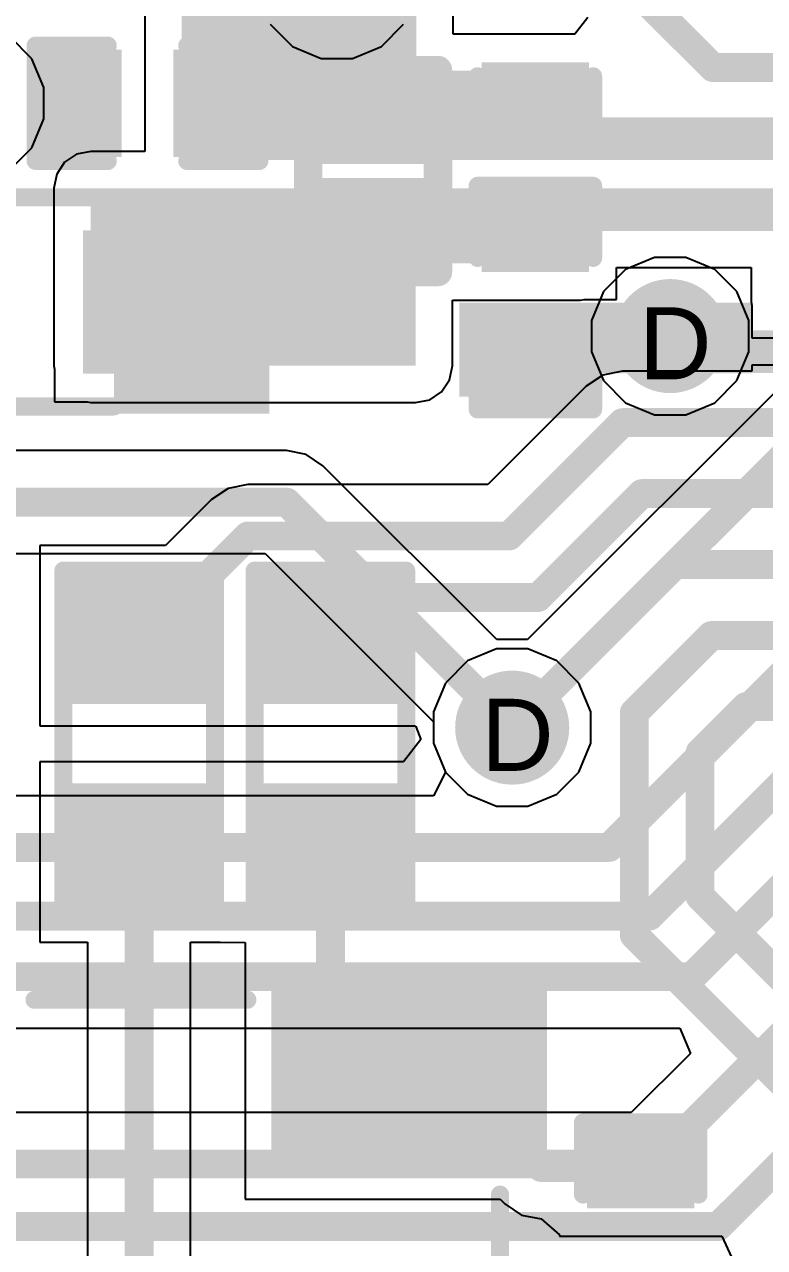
# Model space of a CAD drawing. Header units: inches. Extents: x 0 to 5032, y 0 to 5323.
# Drawn here: x 82.24 to 87.45, y 67.92 to 76.54 of the extents above; entities that cross this region are included whole.
import ezdxf

# ---------------------------------------------------------------- set-up
doc = ezdxf.new("R2010")
doc.units = ezdxf.units.IN
for name, color, linetype in [('Bottom Layer', 5, 'Continuous'), ('Bottom Solder', 6, 'Continuous'), ('Drill Drawing', 1, 'Continuous'), ('Layer 1', 16, 'Continuous'), ('Layer 2', 76, 'Continuous'), ('Top Layer', 1, 'Continuous'), ('Top Overlay', 2, 'Continuous'), ('Top Paste', 8, 'Continuous'), ('Top Solder', 216, 'Continuous'), ('Via Holes', 16, 'Continuous')]:
    doc.layers.add(name, color=color, linetype=linetype)
doc.styles.add('Arial', font='', dxfattribs={"height": 0.2})
doc.styles.get('Arial').set_extended_font_data('Arial')

# ---------------------------------------------------------------- blocks, each defined once
blk = doc.blocks.new('C___0402_343')
at = {"layer": 'Top Layer'}
for points in [[(-0.6985, -0.3175), (-0.6985, 0.3175), (-0.2413, 0.3175), (-0.2413, -0.3175)], [(0.2413, -0.3175), (0.2413, 0.3175), (0.6985, 0.3175), (0.6985, -0.3175)]]:
    blk.add_hatch(color=1, dxfattribs=at).paths.add_polyline_path(points)
at = {"layer": 'Top Paste'}
for points in [[(-0.6985, -0.3175), (-0.6985, 0.3175), (-0.2413, 0.3175), (-0.2413, -0.3175)], [(0.2413, -0.3175), (0.2413, 0.3175), (0.6985, 0.3175), (0.6985, -0.3175)]]:
    blk.add_hatch(color=8, dxfattribs=at).paths.add_polyline_path(points)
at = {"layer": 'Top Solder'}
for points in [[(-0.7585, -0.3775), (-0.7585, 0.3775), (-0.1813, 0.3775), (-0.1813, -0.3775)], [(0.1813, -0.3775), (0.1813, 0.3775), (0.7585, 0.3775), (0.7585, -0.3775)]]:
    blk.add_hatch(color=216, dxfattribs=at).paths.add_polyline_path(points)
at = {"layer": 'Top Overlay'}
for points in [[(-0.7874, 0.4064, 0.127, 0.127, 0), (-0.7874, -0.4064, 0.127, 0.127, 0)], [(-0.7874, 0.4064, 0.127, 0.127, 0), (-0.2794, 0.4064, 0.127, 0.127, 0)], [(0.2794, 0.4064, 0.127, 0.127, 0), (0.7874, 0.4064, 0.127, 0.127, 0)], [(0.7874, 0.4064, 0.127, 0.127, 0), (0.7874, -0.4064, 0.127, 0.127, 0)], [(-0.7874, -0.4064, 0.127, 0.127, 0), (-0.2794, -0.4064, 0.127, 0.127, 0)], [(0.2794, -0.4064, 0.127, 0.127, 0), (0.7874, -0.4064, 0.127, 0.127, 0)]]:
    blk.add_lwpolyline(points, format="xyseb", dxfattribs=at)
for points in [[(-0.8191, 0.4064, 0.0635, 0.0635, 1), (-0.7556, 0.4064, 0.0635, 0.0635, 1)], [(-0.8191, 0.4064, 0.0635, 0.0635, 1), (-0.7556, 0.4064, 0.0635, 0.0635, 1)], [(-0.3111, 0.4064, 0.0635, 0.0635, 1), (-0.2477, 0.4064, 0.0635, 0.0635, 1)], [(0.2477, 0.4064, 0.0635, 0.0635, 1), (0.3111, 0.4064, 0.0635, 0.0635, 1)], [(0.7556, 0.4064, 0.0635, 0.0635, 1), (0.8191, 0.4064, 0.0635, 0.0635, 1)], [(0.7556, 0.4064, 0.0635, 0.0635, 1), (0.8191, 0.4064, 0.0635, 0.0635, 1)], [(-0.8191, -0.4064, 0.0635, 0.0635, 1), (-0.7556, -0.4064, 0.0635, 0.0635, 1)], [(-0.8191, -0.4064, 0.0635, 0.0635, 1), (-0.7556, -0.4064, 0.0635, 0.0635, 1)], [(-0.3111, -0.4064, 0.0635, 0.0635, 1), (-0.2477, -0.4064, 0.0635, 0.0635, 1)], [(0.2477, -0.4064, 0.0635, 0.0635, 1), (0.3111, -0.4064, 0.0635, 0.0635, 1)], [(0.7556, -0.4064, 0.0635, 0.0635, 1), (0.8191, -0.4064, 0.0635, 0.0635, 1)], [(0.7556, -0.4064, 0.0635, 0.0635, 1), (0.8191, -0.4064, 0.0635, 0.0635, 1)]]:
    blk.add_lwpolyline(points, format="xyseb", close=True, dxfattribs=at)
blk = doc.blocks.new('R___0603_344')
at = {"layer": 'Top Layer'}
for points in [[(-0.381, 0.4445), (-0.381, -0.4445), (-1.143, -0.4445), (-1.143, 0.4445)], [(1.143, 0.4445), (1.143, -0.4445), (0.381, -0.4445), (0.381, 0.4445)]]:
    blk.add_hatch(color=1, dxfattribs=at).paths.add_polyline_path(points)
at = {"layer": 'Top Paste'}
for points in [[(-0.381, 0.4445), (-0.381, -0.4445), (-1.143, -0.4445), (-1.143, 0.4445)], [(1.143, 0.4445), (1.143, -0.4445), (0.381, -0.4445), (0.381, 0.4445)]]:
    blk.add_hatch(color=8, dxfattribs=at).paths.add_polyline_path(points)
at = {"layer": 'Top Solder'}
for points in [[(-0.2794, 0.5461), (-0.2794, -0.5461), (-1.2446, -0.5461), (-1.2446, 0.5461)], [(1.2446, 0.5461), (1.2446, -0.5461), (0.2794, -0.5461), (0.2794, 0.5461)]]:
    blk.add_hatch(color=216, dxfattribs=at).paths.add_polyline_path(points)
at = {"layer": 'Top Overlay'}
for points in [[(-1.2192, 0.5334, 0.127, 0.127, 0), (-1.2192, -0.5334, 0.127, 0.127, 0)], [(-1.2192, 0.5334, 0.127, 0.127, 0), (1.2192, 0.5334, 0.127, 0.127, 0)], [(1.2192, 0.5334, 0.127, 0.127, 0), (1.2192, -0.5334, 0.127, 0.127, 0)], [(-1.2192, -0.5334, 0.127, 0.127, 0), (1.2192, -0.5334, 0.127, 0.127, 0)]]:
    blk.add_lwpolyline(points, format="xyseb", dxfattribs=at)
for points in [[(-1.25095, 0.5334, 0.0635, 0.0635, 1), (-1.18745, 0.5334, 0.0635, 0.0635, 1)], [(-1.25095, 0.5334, 0.0635, 0.0635, 1), (-1.18745, 0.5334, 0.0635, 0.0635, 1)], [(1.18745, 0.5334, 0.0635, 0.0635, 1), (1.25095, 0.5334, 0.0635, 0.0635, 1)], [(1.18745, 0.5334, 0.0635, 0.0635, 1), (1.25095, 0.5334, 0.0635, 0.0635, 1)], [(-1.25095, -0.5334, 0.0635, 0.0635, 1), (-1.18745, -0.5334, 0.0635, 0.0635, 1)], [(-1.25095, -0.5334, 0.0635, 0.0635, 1), (-1.18745, -0.5334, 0.0635, 0.0635, 1)], [(1.18745, -0.5334, 0.0635, 0.0635, 1), (1.25095, -0.5334, 0.0635, 0.0635, 1)], [(1.18745, -0.5334, 0.0635, 0.0635, 1), (1.25095, -0.5334, 0.0635, 0.0635, 1)]]:
    blk.add_lwpolyline(points, format="xyseb", close=True, dxfattribs=at)
blk = doc.blocks.new('R___0603_345')
at = {"layer": 'Top Layer'}
for points in [[(-0.381, 0.4445), (-0.381, -0.4445), (-1.143, -0.4445), (-1.143, 0.4445)], [(1.143, 0.4445), (1.143, -0.4445), (0.381, -0.4445), (0.381, 0.4445)]]:
    blk.add_hatch(color=1, dxfattribs=at).paths.add_polyline_path(points)
at = {"layer": 'Top Paste'}
for points in [[(-0.381, 0.4445), (-0.381, -0.4445), (-1.143, -0.4445), (-1.143, 0.4445)], [(1.143, 0.4445), (1.143, -0.4445), (0.381, -0.4445), (0.381, 0.4445)]]:
    blk.add_hatch(color=8, dxfattribs=at).paths.add_polyline_path(points)
at = {"layer": 'Top Solder'}
for points in [[(-0.2794, 0.5461), (-0.2794, -0.5461), (-1.2446, -0.5461), (-1.2446, 0.5461)], [(1.2446, 0.5461), (1.2446, -0.5461), (0.2794, -0.5461), (0.2794, 0.5461)]]:
    blk.add_hatch(color=216, dxfattribs=at).paths.add_polyline_path(points)
at = {"layer": 'Top Overlay'}
for points in [[(-1.2192, 0.5334, 0.127, 0.127, 0), (-1.2192, -0.5334, 0.127, 0.127, 0)], [(-1.2192, 0.5334, 0.127, 0.127, 0), (1.2192, 0.5334, 0.127, 0.127, 0)], [(1.2192, 0.5334, 0.127, 0.127, 0), (1.2192, -0.5334, 0.127, 0.127, 0)], [(-1.2192, -0.5334, 0.127, 0.127, 0), (1.2192, -0.5334, 0.127, 0.127, 0)]]:
    blk.add_lwpolyline(points, format="xyseb", dxfattribs=at)
for points in [[(-1.25095, 0.5334, 0.0635, 0.0635, 1), (-1.18745, 0.5334, 0.0635, 0.0635, 1)], [(-1.25095, 0.5334, 0.0635, 0.0635, 1), (-1.18745, 0.5334, 0.0635, 0.0635, 1)], [(1.18745, 0.5334, 0.0635, 0.0635, 1), (1.25095, 0.5334, 0.0635, 0.0635, 1)], [(1.18745, 0.5334, 0.0635, 0.0635, 1), (1.25095, 0.5334, 0.0635, 0.0635, 1)], [(-1.25095, -0.5334, 0.0635, 0.0635, 1), (-1.18745, -0.5334, 0.0635, 0.0635, 1)], [(-1.25095, -0.5334, 0.0635, 0.0635, 1), (-1.18745, -0.5334, 0.0635, 0.0635, 1)], [(1.18745, -0.5334, 0.0635, 0.0635, 1), (1.25095, -0.5334, 0.0635, 0.0635, 1)], [(1.18745, -0.5334, 0.0635, 0.0635, 1), (1.25095, -0.5334, 0.0635, 0.0635, 1)]]:
    blk.add_lwpolyline(points, format="xyseb", close=True, dxfattribs=at)
blk = doc.blocks.new('5TJ480000XYLBC__346')
at = {"layer": 'Top Layer'}
for points in [[(-2.8, 1.8), (-1, 1.8), (-1, 0.5), (-2.8, 0.5)], [(1, 1.8), (2.8, 1.8), (2.8, 0.5), (1, 0.5)], [(-2.8, -0.5), (-1, -0.5), (-1, -1.8), (-2.8, -1.8)], [(1, -0.5), (2.8, -0.5), (2.8, -1.8), (1, -1.8)]]:
    blk.add_hatch(color=1, dxfattribs=at).paths.add_polyline_path(points)
at = {"layer": 'Top Paste'}
for points in [[(-2.8, 1.8), (-1, 1.8), (-1, 0.5), (-2.8, 0.5)], [(1, 1.8), (2.8, 1.8), (2.8, 0.5), (1, 0.5)], [(-2.8, -0.5), (-1, -0.5), (-1, -1.8), (-2.8, -1.8)], [(1, -0.5), (2.8, -0.5), (2.8, -1.8), (1, -1.8)]]:
    blk.add_hatch(color=8, dxfattribs=at).paths.add_polyline_path(points)
at = {"layer": 'Top Solder'}
for points in [[(-2.87, 1.87), (-0.93, 1.87), (-0.93, 0.43), (-2.87, 0.43)], [(0.93, 1.87), (2.87, 1.87), (2.87, 0.43), (0.93, 0.43)], [(-2.87, -0.43), (-0.93, -0.43), (-0.93, -1.87), (-2.87, -1.87)], [(0.93, -0.43), (2.87, -0.43), (2.87, -1.87), (0.93, -1.87)]]:
    blk.add_hatch(color=216, dxfattribs=at).paths.add_polyline_path(points)
at = {"layer": 'Top Overlay'}
for points in [[(-0.7366, 1.651, 0.127, 0.127, 0), (0.762, 1.651, 0.127, 0.127, 0)], [(-2.54, -0.2794, 0.127, 0.127, 0), (-2.54, 0.2794, 0.127, 0.127, 0)], [(2.54, -0.2794, 0.127, 0.127, 0), (2.54, 0.2794, 0.127, 0.127, 0)], [(-3.048, -1.0414, 0.127, 0.127, 0), (-2.921, -1.1684, 0.127, 0.127, 0)], [(-3.048, -1.2954, 0.127, 0.127, 0), (-3.048, -1.0414, 0.127, 0.127, 0)], [(-3.048, -1.2954, 0.127, 0.127, 0), (-2.921, -1.1684, 0.127, 0.127, 0)], [(-0.7366, -1.651, 0.127, 0.127, 0), (0.762, -1.651, 0.127, 0.127, 0)]]:
    blk.add_lwpolyline(points, format="xyseb", dxfattribs=at)
for points in [[(-0.7683, 1.651, 0.0635, 0.0635, 1), (-0.7048, 1.651, 0.0635, 0.0635, 1)], [(0.7302, 1.651, 0.0635, 0.0635, 1), (0.7937, 1.651, 0.0635, 0.0635, 1)], [(-2.5718, 0.2794, 0.0635, 0.0635, 1), (-2.5082, 0.2794, 0.0635, 0.0635, 1)], [(2.5083, 0.2794, 0.0635, 0.0635, 1), (2.5718, 0.2794, 0.0635, 0.0635, 1)], [(-2.5718, -0.2794, 0.0635, 0.0635, 1), (-2.5082, -0.2794, 0.0635, 0.0635, 1)], [(2.5083, -0.2794, 0.0635, 0.0635, 1), (2.5718, -0.2794, 0.0635, 0.0635, 1)], [(-3.0798, -1.0414, 0.0635, 0.0635, 1), (-3.0162, -1.0414, 0.0635, 0.0635, 1)], [(-3.0798, -1.0414, 0.0635, 0.0635, 1), (-3.0162, -1.0414, 0.0635, 0.0635, 1)], [(-2.9527, -1.1684, 0.0635, 0.0635, 1), (-2.8893, -1.1684, 0.0635, 0.0635, 1)], [(-2.9527, -1.1684, 0.0635, 0.0635, 1), (-2.8893, -1.1684, 0.0635, 0.0635, 1)], [(-3.0798, -1.2954, 0.0635, 0.0635, 1), (-3.0162, -1.2954, 0.0635, 0.0635, 1)], [(-3.0798, -1.2954, 0.0635, 0.0635, 1), (-3.0162, -1.2954, 0.0635, 0.0635, 1)], [(-0.7683, -1.651, 0.0635, 0.0635, 1), (-0.7048, -1.651, 0.0635, 0.0635, 1)], [(0.7302, -1.651, 0.0635, 0.0635, 1), (0.7937, -1.651, 0.0635, 0.0635, 1)]]:
    blk.add_lwpolyline(points, format="xyseb", close=True, dxfattribs=at)
blk = doc.blocks.new('SOD_323_352')
at = {"layer": 'Top Layer'}
for points in [[(-0.75, -0.45), (-1.55, -0.45), (-1.55, 0.45), (-0.75, 0.45)], [(1.55, -0.45), (0.75, -0.45), (0.75, 0.45), (1.55, 0.45)]]:
    blk.add_hatch(color=1, dxfattribs=at).paths.add_polyline_path(points)
at = {"layer": 'Top Overlay'}
for points in [[(-2.0066, 0.4826), (-0.9144, 0.4826), (-0.9144, 0.7874), (-2.0066, 0.7874)], [(-2.0066, -0.508), (-1.5748, -0.508), (-1.5748, 0.508), (-2.0066, 0.508)], [(-2.0066, -0.7874), (-0.9144, -0.7874), (-0.9144, -0.4826), (-2.0066, -0.4826)]]:
    blk.add_hatch(color=2, dxfattribs=at).paths.add_polyline_path(points)
at = {"layer": 'Top Paste'}
for points in [[(-0.75, -0.45), (-1.55, -0.45), (-1.55, 0.45), (-0.75, 0.45)], [(1.55, -0.45), (0.75, -0.45), (0.75, 0.45), (1.55, 0.45)]]:
    blk.add_hatch(color=8, dxfattribs=at).paths.add_polyline_path(points)
at = {"layer": 'Top Solder'}
for points in [[(-0.695, -0.505), (-1.605, -0.505), (-1.605, 0.505), (-0.695, 0.505)], [(1.605, -0.505), (0.695, -0.505), (0.695, 0.505), (1.605, 0.505)]]:
    blk.add_hatch(color=216, dxfattribs=at).paths.add_polyline_path(points)
at = {"layer": 'Top Overlay'}
for points in [[(0.9398, 0.7366, 0.127, 0.127, 0), (-0.9144, 0.7366, 0.127, 0.127, 0)], [(0.9398, 0.7366, 0.127, 0.127, 0), (0.9398, 0.5588, 0.127, 0.127, 0)], [(0.9398, -0.5588, 0.127, 0.127, 0), (0.9398, -0.7366, 0.127, 0.127, 0)], [(0.9398, -0.7366, 0.127, 0.127, 0), (-0.9144, -0.7366, 0.127, 0.127, 0)]]:
    blk.add_lwpolyline(points, format="xyseb", dxfattribs=at)
for points in [[(-0.9461, 0.7366, 0.0635, 0.0635, 1), (-0.8827, 0.7366, 0.0635, 0.0635, 1)], [(0.908, 0.7366, 0.0635, 0.0635, 1), (0.9715, 0.7366, 0.0635, 0.0635, 1)], [(0.908, 0.7366, 0.0635, 0.0635, 1), (0.9715, 0.7366, 0.0635, 0.0635, 1)], [(0.908, 0.5588, 0.0635, 0.0635, 1), (0.9715, 0.5588, 0.0635, 0.0635, 1)], [(0.908, -0.5588, 0.0635, 0.0635, 1), (0.9715, -0.5588, 0.0635, 0.0635, 1)], [(-0.9461, -0.7366, 0.0635, 0.0635, 1), (-0.8827, -0.7366, 0.0635, 0.0635, 1)], [(0.908, -0.7366, 0.0635, 0.0635, 1), (0.9715, -0.7366, 0.0635, 0.0635, 1)], [(0.908, -0.7366, 0.0635, 0.0635, 1), (0.9715, -0.7366, 0.0635, 0.0635, 1)]]:
    blk.add_lwpolyline(points, format="xyseb", close=True, dxfattribs=at)
blk = doc.blocks.new('C___0402_353')
at = {"layer": 'Top Layer'}
for points in [[(-0.6985, -0.3175), (-0.6985, 0.3175), (-0.2413, 0.3175), (-0.2413, -0.3175)], [(0.2413, -0.3175), (0.2413, 0.3175), (0.6985, 0.3175), (0.6985, -0.3175)]]:
    blk.add_hatch(color=1, dxfattribs=at).paths.add_polyline_path(points)
at = {"layer": 'Top Paste'}
for points in [[(-0.6985, -0.3175), (-0.6985, 0.3175), (-0.2413, 0.3175), (-0.2413, -0.3175)], [(0.2413, -0.3175), (0.2413, 0.3175), (0.6985, 0.3175), (0.6985, -0.3175)]]:
    blk.add_hatch(color=8, dxfattribs=at).paths.add_polyline_path(points)
at = {"layer": 'Top Solder'}
for points in [[(-0.7585, -0.3775), (-0.7585, 0.3775), (-0.1813, 0.3775), (-0.1813, -0.3775)], [(0.1813, -0.3775), (0.1813, 0.3775), (0.7585, 0.3775), (0.7585, -0.3775)]]:
    blk.add_hatch(color=216, dxfattribs=at).paths.add_polyline_path(points)
at = {"layer": 'Top Overlay'}
for points in [[(-0.7874, -0.4064, 0.127, 0.127, 0), (-0.7874, 0.4064, 0.127, 0.127, 0)], [(-0.7874, 0.4064, 0.127, 0.127, 0), (-0.2794, 0.4064, 0.127, 0.127, 0)], [(0.2794, 0.4064, 0.127, 0.127, 0), (0.7874, 0.4064, 0.127, 0.127, 0)], [(0.7874, -0.4064, 0.127, 0.127, 0), (0.7874, 0.4064, 0.127, 0.127, 0)], [(-0.7874, -0.4064, 0.127, 0.127, 0), (-0.2794, -0.4064, 0.127, 0.127, 0)], [(0.2794, -0.4064, 0.127, 0.127, 0), (0.7874, -0.4064, 0.127, 0.127, 0)]]:
    blk.add_lwpolyline(points, format="xyseb", dxfattribs=at)
for points in [[(-0.8191, 0.4064, 0.0635, 0.0635, 1), (-0.7556, 0.4064, 0.0635, 0.0635, 1)], [(-0.8191, 0.4064, 0.0635, 0.0635, 1), (-0.7556, 0.4064, 0.0635, 0.0635, 1)], [(-0.3111, 0.4064, 0.0635, 0.0635, 1), (-0.2477, 0.4064, 0.0635, 0.0635, 1)], [(0.2477, 0.4064, 0.0635, 0.0635, 1), (0.3111, 0.4064, 0.0635, 0.0635, 1)], [(0.7556, 0.4064, 0.0635, 0.0635, 1), (0.8191, 0.4064, 0.0635, 0.0635, 1)], [(0.7556, 0.4064, 0.0635, 0.0635, 1), (0.8191, 0.4064, 0.0635, 0.0635, 1)], [(-0.8191, -0.4064, 0.0635, 0.0635, 1), (-0.7556, -0.4064, 0.0635, 0.0635, 1)], [(-0.8191, -0.4064, 0.0635, 0.0635, 1), (-0.7556, -0.4064, 0.0635, 0.0635, 1)], [(-0.3111, -0.4064, 0.0635, 0.0635, 1), (-0.2477, -0.4064, 0.0635, 0.0635, 1)], [(0.2477, -0.4064, 0.0635, 0.0635, 1), (0.3111, -0.4064, 0.0635, 0.0635, 1)], [(0.7556, -0.4064, 0.0635, 0.0635, 1), (0.8191, -0.4064, 0.0635, 0.0635, 1)], [(0.7556, -0.4064, 0.0635, 0.0635, 1), (0.8191, -0.4064, 0.0635, 0.0635, 1)]]:
    blk.add_lwpolyline(points, format="xyseb", close=True, dxfattribs=at)
blk = doc.blocks.new('____0402_354')
at = {"layer": 'Top Layer'}
for points in [[(-0.6985, -0.3175), (-0.6985, 0.3175), (-0.2413, 0.3175), (-0.2413, -0.3175)], [(0.2413, -0.3175), (0.2413, 0.3175), (0.6985, 0.3175), (0.6985, -0.3175)]]:
    blk.add_hatch(color=1, dxfattribs=at).paths.add_polyline_path(points)
at = {"layer": 'Top Paste'}
for points in [[(-0.6985, -0.3175), (-0.6985, 0.3175), (-0.2413, 0.3175), (-0.2413, -0.3175)], [(0.2413, -0.3175), (0.2413, 0.3175), (0.6985, 0.3175), (0.6985, -0.3175)]]:
    blk.add_hatch(color=8, dxfattribs=at).paths.add_polyline_path(points)
at = {"layer": 'Top Solder'}
for points in [[(-0.7585, -0.3775), (-0.7585, 0.3775), (-0.1813, 0.3775), (-0.1813, -0.3775)], [(0.1813, -0.3775), (0.1813, 0.3775), (0.7585, 0.3775), (0.7585, -0.3775)]]:
    blk.add_hatch(color=216, dxfattribs=at).paths.add_polyline_path(points)
at = {"layer": 'Top Overlay'}
for points in [[(-0.7874, -0.4064, 0.127, 0.127, 0), (-0.7874, 0.4064, 0.127, 0.127, 0)], [(-0.2794, 0.4064, 0.127, 0.127, 0), (-0.7874, 0.4064, 0.127, 0.127, 0)], [(0.7874, 0.4064, 0.127, 0.127, 0), (0.2794, 0.4064, 0.127, 0.127, 0)], [(0.7874, -0.4064, 0.127, 0.127, 0), (0.7874, 0.4064, 0.127, 0.127, 0)], [(-0.2794, -0.4064, 0.127, 0.127, 0), (-0.7874, -0.4064, 0.127, 0.127, 0)], [(0.7874, -0.4064, 0.127, 0.127, 0), (0.2794, -0.4064, 0.127, 0.127, 0)]]:
    blk.add_lwpolyline(points, format="xyseb", dxfattribs=at)
for points in [[(-0.8191, 0.4064, 0.0635, 0.0635, 1), (-0.7556, 0.4064, 0.0635, 0.0635, 1)], [(-0.8191, 0.4064, 0.0635, 0.0635, 1), (-0.7556, 0.4064, 0.0635, 0.0635, 1)], [(-0.3111, 0.4064, 0.0635, 0.0635, 1), (-0.2477, 0.4064, 0.0635, 0.0635, 1)], [(0.2477, 0.4064, 0.0635, 0.0635, 1), (0.3111, 0.4064, 0.0635, 0.0635, 1)], [(0.7556, 0.4064, 0.0635, 0.0635, 1), (0.8191, 0.4064, 0.0635, 0.0635, 1)], [(0.7556, 0.4064, 0.0635, 0.0635, 1), (0.8191, 0.4064, 0.0635, 0.0635, 1)], [(-0.8191, -0.4064, 0.0635, 0.0635, 1), (-0.7556, -0.4064, 0.0635, 0.0635, 1)], [(-0.8191, -0.4064, 0.0635, 0.0635, 1), (-0.7556, -0.4064, 0.0635, 0.0635, 1)], [(-0.3111, -0.4064, 0.0635, 0.0635, 1), (-0.2477, -0.4064, 0.0635, 0.0635, 1)], [(0.2477, -0.4064, 0.0635, 0.0635, 1), (0.3111, -0.4064, 0.0635, 0.0635, 1)], [(0.7556, -0.4064, 0.0635, 0.0635, 1), (0.8191, -0.4064, 0.0635, 0.0635, 1)], [(0.7556, -0.4064, 0.0635, 0.0635, 1), (0.8191, -0.4064, 0.0635, 0.0635, 1)]]:
    blk.add_lwpolyline(points, format="xyseb", close=True, dxfattribs=at)
blk = doc.blocks.new('C___0402_355')
at = {"layer": 'Top Layer'}
for points in [[(-0.6985, -0.3175), (-0.6985, 0.3175), (-0.2413, 0.3175), (-0.2413, -0.3175)], [(0.2413, -0.3175), (0.2413, 0.3175), (0.6985, 0.3175), (0.6985, -0.3175)]]:
    blk.add_hatch(color=1, dxfattribs=at).paths.add_polyline_path(points)
at = {"layer": 'Top Paste'}
for points in [[(-0.6985, -0.3175), (-0.6985, 0.3175), (-0.2413, 0.3175), (-0.2413, -0.3175)], [(0.2413, -0.3175), (0.2413, 0.3175), (0.6985, 0.3175), (0.6985, -0.3175)]]:
    blk.add_hatch(color=8, dxfattribs=at).paths.add_polyline_path(points)
at = {"layer": 'Top Solder'}
for points in [[(-0.7585, -0.3775), (-0.7585, 0.3775), (-0.1813, 0.3775), (-0.1813, -0.3775)], [(0.1813, -0.3775), (0.1813, 0.3775), (0.7585, 0.3775), (0.7585, -0.3775)]]:
    blk.add_hatch(color=216, dxfattribs=at).paths.add_polyline_path(points)
at = {"layer": 'Top Overlay'}
for points in [[(-0.7874, 0.4064, 0.127, 0.127, 0), (-0.7874, -0.4064, 0.127, 0.127, 0)], [(-0.7874, 0.4064, 0.127, 0.127, 0), (-0.2794, 0.4064, 0.127, 0.127, 0)], [(0.2794, 0.4064, 0.127, 0.127, 0), (0.7874, 0.4064, 0.127, 0.127, 0)], [(0.7874, 0.4064, 0.127, 0.127, 0), (0.7874, -0.4064, 0.127, 0.127, 0)], [(-0.7874, -0.4064, 0.127, 0.127, 0), (-0.2794, -0.4064, 0.127, 0.127, 0)], [(0.2794, -0.4064, 0.127, 0.127, 0), (0.7874, -0.4064, 0.127, 0.127, 0)]]:
    blk.add_lwpolyline(points, format="xyseb", dxfattribs=at)
for points in [[(-0.8191, 0.4064, 0.0635, 0.0635, 1), (-0.7556, 0.4064, 0.0635, 0.0635, 1)], [(-0.8191, 0.4064, 0.0635, 0.0635, 1), (-0.7556, 0.4064, 0.0635, 0.0635, 1)], [(-0.3111, 0.4064, 0.0635, 0.0635, 1), (-0.2477, 0.4064, 0.0635, 0.0635, 1)], [(0.2477, 0.4064, 0.0635, 0.0635, 1), (0.3111, 0.4064, 0.0635, 0.0635, 1)], [(0.7556, 0.4064, 0.0635, 0.0635, 1), (0.8191, 0.4064, 0.0635, 0.0635, 1)], [(0.7556, 0.4064, 0.0635, 0.0635, 1), (0.8191, 0.4064, 0.0635, 0.0635, 1)], [(-0.8191, -0.4064, 0.0635, 0.0635, 1), (-0.7556, -0.4064, 0.0635, 0.0635, 1)], [(-0.8191, -0.4064, 0.0635, 0.0635, 1), (-0.7556, -0.4064, 0.0635, 0.0635, 1)], [(-0.3111, -0.4064, 0.0635, 0.0635, 1), (-0.2477, -0.4064, 0.0635, 0.0635, 1)], [(0.2477, -0.4064, 0.0635, 0.0635, 1), (0.3111, -0.4064, 0.0635, 0.0635, 1)], [(0.7556, -0.4064, 0.0635, 0.0635, 1), (0.8191, -0.4064, 0.0635, 0.0635, 1)], [(0.7556, -0.4064, 0.0635, 0.0635, 1), (0.8191, -0.4064, 0.0635, 0.0635, 1)]]:
    blk.add_lwpolyline(points, format="xyseb", close=True, dxfattribs=at)
blk = doc.blocks.new('IND_0402_357')
at = {"layer": 'Top Layer'}
for points in [[(-0.55, 0.3), (-0.15, 0.3), (-0.15, -0.3), (-0.55, -0.3)], [(0.15, 0.3), (0.55, 0.3), (0.55, -0.3), (0.15, -0.3)]]:
    blk.add_hatch(color=1, dxfattribs=at).paths.add_polyline_path(points)
at = {"layer": 'Top Paste'}
for points in [[(-0.55, 0.3), (-0.15, 0.3), (-0.15, -0.3), (-0.55, -0.3)], [(0.15, 0.3), (0.55, 0.3), (0.55, -0.3), (0.15, -0.3)]]:
    blk.add_hatch(color=8, dxfattribs=at).paths.add_polyline_path(points)
at = {"layer": 'Top Solder'}
for points in [[(-0.6516, 0.4016), (-0.0484, 0.4016), (-0.0484, -0.4016), (-0.6516, -0.4016)], [(0.0484, 0.4016), (0.6516, 0.4016), (0.6516, -0.4016), (0.0484, -0.4016)]]:
    blk.add_hatch(color=216, dxfattribs=at).paths.add_polyline_path(points)
at = {"layer": 'Top Overlay'}
for points in [[(-0.3048, 0.4572, 0.2, 0.2, 0), (-0.7112, 0.4572, 0.2, 0.2, 0)], [(-0.7112, -0.4572, 0.2, 0.2, 0), (-0.7112, 0.4572, 0.2, 0.2, 0)], [(0.7112, 0.4572, 0.2, 0.2, 0), (-0.3048, 0.4572, 0.2, 0.2, 0)], [(0.7112, -0.4572, 0.2, 0.2, 0), (0.7112, 0.4572, 0.2, 0.2, 0)], [(-0.3048, -0.4572, 0.2, 0.2, 0), (-0.7112, -0.4572, 0.2, 0.2, 0)], [(0.7112, -0.4572, 0.2, 0.2, 0), (-0.3048, -0.4572, 0.2, 0.2, 0)]]:
    blk.add_lwpolyline(points, format="xyseb", dxfattribs=at)
for points in [[(-0.7612, 0.4572, 0.1, 0.1, 1), (-0.6612, 0.4572, 0.1, 0.1, 1)], [(-0.7612, 0.4572, 0.1, 0.1, 1), (-0.6612, 0.4572, 0.1, 0.1, 1)], [(-0.3548, 0.4572, 0.1, 0.1, 1), (-0.2548, 0.4572, 0.1, 0.1, 1)], [(-0.3548, 0.4572, 0.1, 0.1, 1), (-0.2548, 0.4572, 0.1, 0.1, 1)], [(0.6612, 0.4572, 0.1, 0.1, 1), (0.7612, 0.4572, 0.1, 0.1, 1)], [(0.6612, 0.4572, 0.1, 0.1, 1), (0.7612, 0.4572, 0.1, 0.1, 1)], [(-0.7612, -0.4572, 0.1, 0.1, 1), (-0.6612, -0.4572, 0.1, 0.1, 1)], [(-0.7612, -0.4572, 0.1, 0.1, 1), (-0.6612, -0.4572, 0.1, 0.1, 1)], [(-0.3548, -0.4572, 0.1, 0.1, 1), (-0.2548, -0.4572, 0.1, 0.1, 1)], [(-0.3548, -0.4572, 0.1, 0.1, 1), (-0.2548, -0.4572, 0.1, 0.1, 1)], [(0.6612, -0.4572, 0.1, 0.1, 1), (0.7612, -0.4572, 0.1, 0.1, 1)], [(0.6612, -0.4572, 0.1, 0.1, 1), (0.7612, -0.4572, 0.1, 0.1, 1)]]:
    blk.add_lwpolyline(points, format="xyseb", close=True, dxfattribs=at)

msp = doc.modelspace()

# ---------------------------------------------------------------- hatches: boundary and pattern name
at = {"layer": 'Bottom Layer'}
h = msp.add_hatch(color=5, dxfattribs=at)
edge = h.paths.add_edge_path()
edge.add_arc((86.7819, 74.3425), 0.3, 0, 360)
h = msp.add_hatch(color=5, dxfattribs=at)
edge = h.paths.add_edge_path()
edge.add_arc((85.6702, 71.585), 0.3, 0, 360)
at = {"layer": 'Bottom Solder'}
h = msp.add_hatch(color=6, dxfattribs=at)
edge = h.paths.add_edge_path()
edge.add_arc((84.4366, 76.8522), 0.4016, 0, 360)
h = msp.add_hatch(color=6, dxfattribs=at)
edge = h.paths.add_edge_path()
edge.add_arc((86.7819, 74.3425), 0.4016, 0, 360)
h = msp.add_hatch(color=6, dxfattribs=at)
edge = h.paths.add_edge_path()
edge.add_arc((85.6702, 71.585), 0.4016, 0, 360)
at = {"layer": 'Layer 1'}
h = msp.add_hatch(color=16, dxfattribs=at)
edge = h.paths.add_edge_path()
edge.add_arc((86.7819, 74.3425), 0.3, 0, 360)
h = msp.add_hatch(color=16, dxfattribs=at)
edge = h.paths.add_edge_path()
edge.add_arc((85.6702, 71.585), 0.3, 0, 360)
at = {"layer": 'Layer 2'}
h = msp.add_hatch(color=76, dxfattribs=at)
edge = h.paths.add_edge_path()
edge.add_arc((86.7819, 74.3425), 0.3, 0, 360)
h = msp.add_hatch(color=76, dxfattribs=at)
edge = h.paths.add_edge_path()
edge.add_arc((85.6702, 71.585), 0.3, 0, 360)
at = {"layer": 'Top Layer'}
for points in [[(83.3444, 75.5833), (84.9954, 75.5833), (84.9954, 78.1476), (83.3444, 78.1476)], [(84.3906, 75.5833), (86.1511, 75.5833), (86.1511, 76.2106), (84.3906, 76.2106)], [(85.5161, 75.5833), (89.8468, 75.5833), (89.8468, 75.8833), (85.5161, 75.8833)], [(82.7031, 74.8549), (86.1511, 74.8549), (86.1511, 75.3835), (82.7031, 75.3835)], [(82.7031, 74.1333), (84.9906, 74.1333), (84.9906, 75.3835), (82.7031, 75.3835)], [(85.5161, 75.0835), (88.8117, 75.0835), (88.8117, 75.3835), (85.5161, 75.3835)], [(85.2982, 73.9151), (86.1511, 73.9151), (86.1511, 74.5781), (85.2982, 74.5781)], [(85.2982, 74.0793), (87.3568, 74.0793), (87.3568, 74.5781), (85.2982, 74.5781)], [(85.5161, 74.0835), (88.8117, 74.0835), (88.8117, 74.3835), (85.5161, 74.3835)]]:
    msp.add_hatch(color=1, dxfattribs=at).paths.add_polyline_path(points)
h = msp.add_hatch(color=1, dxfattribs=at)
edge = h.paths.add_edge_path()
edge.add_arc((86.7819, 74.3425), 0.3, 0, 360)
h = msp.add_hatch(color=1, dxfattribs=at)
edge = h.paths.add_edge_path()
edge.add_arc((85.6702, 71.585), 0.3, 0, 360)
at = {"layer": 'Top Solder'}
h = msp.add_hatch(color=216, dxfattribs=at)
edge = h.paths.add_edge_path()
edge.add_arc((84.4366, 76.8522), 0.4016, 0, 360)
h = msp.add_hatch(color=216, dxfattribs=at)
edge = h.paths.add_edge_path()
edge.add_arc((86.7819, 74.3425), 0.4016, 0, 360)
h = msp.add_hatch(color=216, dxfattribs=at)
edge = h.paths.add_edge_path()
edge.add_arc((85.6702, 71.585), 0.4016, 0, 360)
at = {"layer": 'Via Holes'}
h = msp.add_hatch(color=7, dxfattribs=at)
edge = h.paths.add_edge_path()
edge.add_arc((86.7819, 74.3425), 0.15, 0, 360)
h = msp.add_hatch(color=7, dxfattribs=at)
edge = h.paths.add_edge_path()
edge.add_arc((85.6702, 71.585), 0.15, 0, 360)

# ---------------------------------------------------------------- linework, layer by layer
at = {"layer": 'Bottom Layer'}
for p, q in [((83.9669, 76.5384), (84.1228, 76.3825)), ((84.7504, 76.3825), (84.9062, 76.5384)), ((84.1228, 76.3825), (84.3264, 76.2982)), ((84.5468, 76.2982), (84.7504, 76.3825)), ((84.3264, 76.2982), (84.5468, 76.2982)), ((87.8994, 74.3269), (85.7789, 72.2064)), ((84.082, 73.5358), (81.2363, 73.5358)), ((84.2207, 73.5082), (84.082, 73.5358)), ((84.082, 73.5358), (84.082, 73.5358)), ((84.3383, 73.4296), (84.2207, 73.5082)), ((85.5616, 72.2064), (84.3383, 73.4296)), ((81.2363, 72.8107), (83.9318, 72.8107)), ((83.9318, 72.8107), (85.1162, 71.6263)), ((85.7789, 72.2064), (85.5616, 72.2064)), ((85.1162, 71.6263), (85.1162, 71.4748)), ((85.1162, 71.4748), (85.2006, 71.2712)), ((85.2006, 71.2712), (85.1164, 71.1039)), ((85.1164, 71.1039), (80.5473, 71.1039)), ((75.3405, 69.4688), (86.8512, 69.4688)), ((86.8512, 69.4688), (86.9249, 69.291)), ((86.9249, 69.291), (86.5086, 68.8748)), ((86.5086, 68.8748), (75.6529, 68.8748))]:
    msp.add_line(p, q, dxfattribs=at)
for points in [[(85.6702, 71.585, 0.2032, 0.2032, 0), (88.1558, 74.0706, 0.2032, 0.2032, 0)], [(86.3529, 70.7413, 0.2032, 0.2032, 0), (88.9951, 73.3835, 0.2032, 0.2032, 0)], [(80.8154, 73.1733, 0.2032, 0.2032, 0), (84.082, 73.1733, 0.2032, 0.2032, 0)], [(84.082, 73.1733, 0.2032, 0.2032, 0), (85.6702, 71.585, 0.2032, 0.2032, 0)], [(86.6365, 70.2576, 0.2032, 0.2032, 0), (89.1123, 72.7333, 0.2032, 0.2032, 0)], [(86.9362, 69.8314, 0.2032, 0.2032, 0), (89.1883, 72.0835, 0.2032, 0.2032, 0)], [(86.6588, 68.5122, 0.2032, 0.2032, 0), (89.3801, 71.2335, 0.2032, 0.2032, 0)], [(76.1503, 70.7413, 0.2032, 0.2032, 0), (86.3529, 70.7413, 0.2032, 0.2032, 0)], [(87.1199, 68.071, 0.2032, 0.2032, 0), (89.3801, 70.3313, 0.2032, 0.2032, 0)], [(75.8191, 70.2576, 0.2032, 0.2032, 0), (86.6365, 70.2576, 0.2032, 0.2032, 0)], [(75.3405, 69.8314, 0.2032, 0.2032, 0), (86.9362, 69.8314, 0.2032, 0.2032, 0)], [(75.5027, 68.5122, 0.2032, 0.2032, 0), (86.6588, 68.5122, 0.2032, 0.2032, 0)], [(75.1795, 68.071, 0.2032, 0.2032, 0), (87.1199, 68.071, 0.2032, 0.2032, 0)]]:
    msp.add_lwpolyline(points, format="xyseb", dxfattribs=at)
for points in [[(84.0312, 73.1733, 0.1016, 0.1016, 1), (84.1328, 73.1733, 0.1016, 0.1016, 1)], [(84.0312, 73.1733, 0.1016, 0.1016, 1), (84.1328, 73.1733, 0.1016, 0.1016, 1)], [(85.6194, 71.585, 0.1016, 0.1016, 1), (85.721, 71.585, 0.1016, 0.1016, 1)], [(85.6194, 71.585, 0.1016, 0.1016, 1), (85.721, 71.585, 0.1016, 0.1016, 1)], [(86.3021, 70.7413, 0.1016, 0.1016, 1), (86.4037, 70.7413, 0.1016, 0.1016, 1)], [(86.3021, 70.7413, 0.1016, 0.1016, 1), (86.4037, 70.7413, 0.1016, 0.1016, 1)], [(86.5857, 70.2576, 0.1016, 0.1016, 1), (86.6873, 70.2576, 0.1016, 0.1016, 1)], [(86.5857, 70.2576, 0.1016, 0.1016, 1), (86.6873, 70.2576, 0.1016, 0.1016, 1)], [(86.8854, 69.8314, 0.1016, 0.1016, 1), (86.987, 69.8314, 0.1016, 0.1016, 1)], [(86.8854, 69.8314, 0.1016, 0.1016, 1), (86.987, 69.8314, 0.1016, 0.1016, 1)], [(86.608, 68.5122, 0.1016, 0.1016, 1), (86.7096, 68.5122, 0.1016, 0.1016, 1)], [(86.608, 68.5122, 0.1016, 0.1016, 1), (86.7096, 68.5122, 0.1016, 0.1016, 1)], [(87.0691, 68.071, 0.1016, 0.1016, 1), (87.1707, 68.071, 0.1016, 0.1016, 1)], [(87.0691, 68.071, 0.1016, 0.1016, 1), (87.1707, 68.071, 0.1016, 0.1016, 1)]]:
    msp.add_lwpolyline(points, format="xyseb", close=True, dxfattribs=at)
at = {"layer": 'Layer 1'}
for p, q in [((83.9669, 76.5384), (84.1228, 76.3825)), ((84.7504, 76.3825), (84.9062, 76.5384)), ((84.1228, 76.3825), (84.3264, 76.2982)), ((84.5468, 76.2982), (84.7504, 76.3825)), ((84.3264, 76.2982), (84.5468, 76.2982)), ((85.56, 72.139), (85.3564, 72.0547)), ((85.7804, 72.139), (85.56, 72.139)), ((85.984, 72.0547), (85.7804, 72.139)), ((85.3564, 72.0547), (85.2006, 71.8988)), ((86.1399, 71.8988), (85.984, 72.0547)), ((85.2006, 71.8988), (85.1162, 71.6952)), ((86.2242, 71.6952), (86.1399, 71.8988)), ((85.1162, 71.6952), (85.1162, 71.4748)), ((86.2242, 71.4748), (86.2242, 71.6952)), ((85.1162, 71.4748), (85.2006, 71.2712)), ((86.1399, 71.2712), (86.2242, 71.4748)), ((85.2006, 71.2712), (85.3564, 71.1153)), ((85.984, 71.1153), (86.1399, 71.2712)), ((85.3564, 71.1153), (85.56, 71.031)), ((85.7804, 71.031), (85.984, 71.1153)), ((85.56, 71.031), (85.7804, 71.031))]:
    msp.add_line(p, q, dxfattribs=at)
at = {"layer": 'Layer 2'}
for p, q in [((82.29, 76.2958), (82.1342, 76.4517)), ((82.3744, 76.0922), (82.29, 76.2958)), ((82.3744, 75.8718), (82.3744, 76.0922)), ((82.29, 75.6682), (82.3744, 75.8718)), ((82.1342, 75.5123), (82.29, 75.6682)), ((86.6717, 74.8965), (86.4681, 74.8122)), ((86.8921, 74.8965), (86.6717, 74.8965)), ((87.0957, 74.8122), (86.8921, 74.8965)), ((86.4681, 74.8122), (86.3123, 74.6564)), ((87.2516, 74.6564), (87.0957, 74.8122)), ((86.3123, 74.6564), (86.2279, 74.4527)), ((87.3359, 74.4527), (87.2516, 74.6564)), ((86.2279, 74.4527), (86.2279, 74.2323)), ((87.3359, 74.2323), (87.3359, 74.4527)), ((86.2279, 74.2323), (86.3123, 74.0287)), ((87.2516, 74.0287), (87.3359, 74.2323)), ((86.3123, 74.0287), (86.4681, 73.8729)), ((87.0957, 73.8729), (87.2516, 74.0287)), ((86.4681, 73.8729), (86.6717, 73.7885)), ((86.8921, 73.7885), (87.0957, 73.8729)), ((86.6717, 73.7885), (86.8921, 73.7885)), ((85.56, 72.139), (85.3564, 72.0547)), ((85.7804, 72.139), (85.56, 72.139)), ((85.984, 72.0547), (85.7804, 72.139)), ((85.3564, 72.0547), (85.2006, 71.8988)), ((86.1399, 71.8988), (85.984, 72.0547)), ((85.2006, 71.8988), (85.1162, 71.6952)), ((86.2242, 71.6952), (86.1399, 71.8988)), ((85.1162, 71.6952), (85.1162, 71.4748)), ((86.2242, 71.4748), (86.2242, 71.6952)), ((85.1162, 71.4748), (85.2006, 71.2712)), ((86.1399, 71.2712), (86.2242, 71.4748)), ((85.2006, 71.2712), (85.3564, 71.1153)), ((85.984, 71.1153), (86.1399, 71.2712)), ((85.3564, 71.1153), (85.56, 71.031)), ((85.7804, 71.031), (85.984, 71.1153)), ((85.56, 71.031), (85.7804, 71.031))]:
    msp.add_line(p, q, dxfattribs=at)
at = {"layer": 'Top Layer'}
for p, q in [((85.2543, 76.4696), (85.2543, 78.1476)), ((83.0854, 76.6745), (83.0854, 75.6424)), ((86.2035, 76.5863), (86.1109, 76.4696)), ((86.1109, 76.4696), (85.2543, 76.4696)), ((82.7031, 75.6424), (82.604, 75.6227)), ((83.0854, 75.6424), (82.7031, 75.6424)), ((82.52, 75.5666), (82.4638, 75.4826)), ((82.604, 75.6227), (82.52, 75.5666)), ((82.4638, 75.4826), (82.4441, 75.3835)), ((82.4441, 75.3835), (82.4441, 74.1333)), ((86.4051, 74.6009), (86.4051, 74.8245)), ((86.4051, 74.8245), (87.3527, 74.8245)), ((87.3527, 74.8245), (87.3527, 74.5833)), ((85.2496, 74.1333), (85.2496, 74.5959)), ((85.2496, 74.5959), (86.1511, 74.5959)), ((86.1511, 74.5959), (86.1761, 74.6009)), ((86.1761, 74.6009), (86.4051, 74.6009)), ((87.3527, 74.5833), (87.3577, 74.5583)), ((87.3577, 74.5583), (87.3577, 74.3293)), ((87.3577, 74.3293), (87.5867, 74.3293)), ((82.4441, 74.1333), (82.4491, 74.1084)), ((82.4491, 74.1084), (82.4491, 73.8793)), ((85.2298, 74.0342), (85.2496, 74.1333)), ((86.4475, 74.0959), (86.3087, 74.0683)), ((87.3577, 74.0959), (86.4475, 74.0959)), ((89.0657, 74.1373), (87.3577, 74.1373)), ((87.3577, 74.1373), (87.3577, 74.0959)), ((85.1737, 73.9502), (85.2298, 74.0342)), ((86.3087, 74.0683), (86.1911, 73.9897)), ((85.0897, 73.8941), (85.1737, 73.9502)), ((86.1911, 73.9897), (85.4984, 73.297)), ((86.1911, 73.9897), (86.1911, 73.9897)), ((82.4491, 73.8793), (82.6781, 73.8793)), ((82.6781, 73.8793), (82.7031, 73.8744)), ((82.7031, 73.8744), (84.9906, 73.8744)), ((84.9906, 73.8744), (85.0897, 73.8941)), ((83.6702, 73.2694), (83.5525, 73.1909)), ((83.8089, 73.2971), (83.6702, 73.2694)), ((83.8089, 73.297), (83.8089, 73.2971)), ((85.4984, 73.297), (83.8089, 73.297)), ((83.5525, 73.1908), (83.2301, 72.8685)), ((83.5525, 73.1909), (83.5525, 73.1908)), ((83.2301, 72.8685), (82.3459, 72.8685)), ((82.3459, 72.8685), (82.3459, 71.5985)), ((82.3459, 71.5985), (84.9866, 71.5985)), ((84.9866, 71.5985), (84.9913, 71.5935)), ((84.9913, 71.5935), (85.0271, 71.5018)), ((85.0271, 71.5018), (84.9042, 71.3445)), ((84.9042, 71.3445), (82.3459, 71.3445)), ((82.3459, 71.3445), (82.3459, 70.0745)), ((82.3459, 70.0745), (82.6818, 70.0745)), ((82.6818, 70.0745), (82.6818, 67.4617)), ((83.4069, 67.3116), (83.4069, 70.0745)), ((83.4069, 70.0745), (83.614, 70.0745)), ((83.614, 70.0745), (83.7904, 70.0711)), ((83.7904, 70.0711), (83.7904, 68.2631)), ((83.7904, 68.2631), (85.5856, 68.2631)), ((85.5856, 68.2631), (85.6181, 68.2306)), ((85.6181, 68.2306), (85.6181, 68.2306)), ((85.6181, 68.2306), (85.7357, 68.152)), ((85.7357, 68.152), (85.8745, 68.1244)), ((85.8745, 68.1244), (86.0035, 68.013)), ((86.0035, 68.013), (86.0035, 68.0044)), ((86.0035, 68.0044), (87.1465, 68.0044)), ((87.1465, 68.0044), (87.2141, 67.8546))]:
    msp.add_line(p, q, dxfattribs=at)
for points in [[(86.5609, 76.7562, 0.2032, 0.2032, 0), (87.0837, 76.2335, 0.2032, 0.2032, 0)], [(87.0837, 76.2335, 0.2032, 0.2032, 0), (88.2117, 76.2335, 0.2032, 0.2032, 0)], [(85.6486, 72.9345, 0.2032, 0.2032, 0), (86.4475, 73.7333, 0.2032, 0.2032, 0)], [(86.4475, 73.7333, 0.2032, 0.2032, 0), (88.2117, 73.7333, 0.2032, 0.2032, 0)], [(85.8508, 72.5008, 0.2032, 0.2032, 0), (86.5835, 73.2335, 0.2032, 0.2032, 0)], [(86.5835, 73.2335, 0.2032, 0.2032, 0), (88.2117, 73.2335, 0.2032, 0.2032, 0)], [(83.1079, 72.2335, 0.2032, 0.2032, 0), (83.8089, 72.9345, 0.2032, 0.2032, 0)], [(83.8089, 72.9345, 0.2032, 0.2032, 0), (85.6486, 72.9345, 0.2032, 0.2032, 0)], [(85.6702, 71.585, 0.2032, 0.2032, 0), (86.8186, 72.7333, 0.2032, 0.2032, 0)], [(86.8186, 72.7333, 0.2032, 0.2032, 0), (88.2117, 72.7333, 0.2032, 0.2032, 0)], [(84.3906, 72.2335, 0.2032, 0.2032, 0), (84.6579, 72.5008, 0.2032, 0.2032, 0)], [(84.6579, 72.5008, 0.2032, 0.2032, 0), (85.8508, 72.5008, 0.2032, 0.2032, 0)], [(83.0444, 72.2335, 0.2032, 0.2032, 0), (83.1079, 72.2335, 0.2032, 0.2032, 0)], [(86.5296, 71.6905, 0.2032, 0.2032, 0), (87.0726, 72.2335, 0.2032, 0.2032, 0)], [(87.0726, 72.2335, 0.2032, 0.2032, 0), (88.2117, 72.2335, 0.2032, 0.2032, 0)], [(86.5296, 70.1249, 0.2032, 0.2032, 0), (86.5296, 71.6905, 0.2032, 0.2032, 0)], [(86.9924, 71.4097, 0.2032, 0.2032, 0), (87.316, 71.7333, 0.2032, 0.2032, 0)], [(87.316, 71.7333, 0.2032, 0.2032, 0), (88.2117, 71.7333, 0.2032, 0.2032, 0)], [(86.9924, 70.3965, 0.2032, 0.2032, 0), (86.9924, 71.4097, 0.2032, 0.2032, 0)], [(83.0444, 67.3116, 0.2032, 0.2032, 0), (83.0444, 70.7095, 0.2032, 0.2032, 0)], [(84.3906, 69.7155, 0.2032, 0.2032, 0), (84.3906, 70.7095, 0.2032, 0.2032, 0)], [(86.9924, 70.3965, 0.2032, 0.2032, 0), (88.3942, 68.9947, 0.2032, 0.2032, 0)], [(86.5296, 70.1249, 0.2032, 0.2032, 0), (87.5767, 69.0778, 0.2032, 0.2032, 0)], [(84.3906, 69.7155, 0.2032, 0.2032, 0), (84.939, 69.1671, 0.2032, 0.2032, 0)], [(84.939, 69.1671, 0.2032, 0.2032, 0), (84.9444, 69.1671, 0.2032, 0.2032, 0)], [(84.9444, 69.1671, 0.2032, 0.2032, 0), (85.1944, 69.1671, 0.2032, 0.2032, 0)], [(85.1944, 69.1671, 0.2032, 0.2032, 0), (85.8745, 68.487, 0.2032, 0.2032, 0)], [(85.8745, 68.487, 0.2032, 0.2032, 0), (86.575, 68.487, 0.2032, 0.2032, 0)]]:
    msp.add_lwpolyline(points, format="xyseb", dxfattribs=at)
for points in [[(87.0329, 76.2335, 0.1016, 0.1016, 1), (87.1345, 76.2335, 0.1016, 0.1016, 1)], [(87.0329, 76.2335, 0.1016, 0.1016, 1), (87.1345, 76.2335, 0.1016, 0.1016, 1)], [(86.3967, 73.7333, 0.1016, 0.1016, 1), (86.4983, 73.7333, 0.1016, 0.1016, 1)], [(86.3967, 73.7333, 0.1016, 0.1016, 1), (86.4983, 73.7333, 0.1016, 0.1016, 1)], [(86.5327, 73.2335, 0.1016, 0.1016, 1), (86.6343, 73.2335, 0.1016, 0.1016, 1)], [(86.5327, 73.2335, 0.1016, 0.1016, 1), (86.6343, 73.2335, 0.1016, 0.1016, 1)], [(83.7581, 72.9345, 0.1016, 0.1016, 1), (83.8597, 72.9345, 0.1016, 0.1016, 1)], [(83.7581, 72.9345, 0.1016, 0.1016, 1), (83.8597, 72.9345, 0.1016, 0.1016, 1)], [(85.5978, 72.9345, 0.1016, 0.1016, 1), (85.6994, 72.9345, 0.1016, 0.1016, 1)], [(85.5978, 72.9345, 0.1016, 0.1016, 1), (85.6994, 72.9345, 0.1016, 0.1016, 1)], [(86.7678, 72.7333, 0.1016, 0.1016, 1), (86.8694, 72.7333, 0.1016, 0.1016, 1)], [(86.7678, 72.7333, 0.1016, 0.1016, 1), (86.8694, 72.7333, 0.1016, 0.1016, 1)], [(84.6071, 72.5008, 0.1016, 0.1016, 1), (84.7087, 72.5008, 0.1016, 0.1016, 1)], [(84.6071, 72.5008, 0.1016, 0.1016, 1), (84.7087, 72.5008, 0.1016, 0.1016, 1)], [(85.8, 72.5008, 0.1016, 0.1016, 1), (85.9016, 72.5008, 0.1016, 0.1016, 1)], [(85.8, 72.5008, 0.1016, 0.1016, 1), (85.9016, 72.5008, 0.1016, 0.1016, 1)], [(82.9936, 72.2335, 0.1016, 0.1016, 1), (83.0952, 72.2335, 0.1016, 0.1016, 1)], [(83.0571, 72.2335, 0.1016, 0.1016, 1), (83.1587, 72.2335, 0.1016, 0.1016, 1)], [(83.0571, 72.2335, 0.1016, 0.1016, 1), (83.1587, 72.2335, 0.1016, 0.1016, 1)], [(84.3398, 72.2335, 0.1016, 0.1016, 1), (84.4414, 72.2335, 0.1016, 0.1016, 1)], [(87.0218, 72.2335, 0.1016, 0.1016, 1), (87.1234, 72.2335, 0.1016, 0.1016, 1)], [(87.0218, 72.2335, 0.1016, 0.1016, 1), (87.1234, 72.2335, 0.1016, 0.1016, 1)], [(86.4788, 71.6905, 0.1016, 0.1016, 1), (86.5804, 71.6905, 0.1016, 0.1016, 1)], [(86.4788, 71.6905, 0.1016, 0.1016, 1), (86.5804, 71.6905, 0.1016, 0.1016, 1)], [(87.2652, 71.7333, 0.1016, 0.1016, 1), (87.3668, 71.7333, 0.1016, 0.1016, 1)], [(87.2652, 71.7333, 0.1016, 0.1016, 1), (87.3668, 71.7333, 0.1016, 0.1016, 1)], [(85.6194, 71.585, 0.1016, 0.1016, 1), (85.721, 71.585, 0.1016, 0.1016, 1)], [(86.9416, 71.4097, 0.1016, 0.1016, 1), (87.0432, 71.4097, 0.1016, 0.1016, 1)], [(86.9416, 71.4097, 0.1016, 0.1016, 1), (87.0432, 71.4097, 0.1016, 0.1016, 1)], [(82.9936, 70.7095, 0.1016, 0.1016, 1), (83.0952, 70.7095, 0.1016, 0.1016, 1)], [(84.3398, 70.7095, 0.1016, 0.1016, 1), (84.4414, 70.7095, 0.1016, 0.1016, 1)], [(86.9416, 70.3965, 0.1016, 0.1016, 1), (87.0432, 70.3965, 0.1016, 0.1016, 1)], [(86.9416, 70.3965, 0.1016, 0.1016, 1), (87.0432, 70.3965, 0.1016, 0.1016, 1)], [(86.4788, 70.1249, 0.1016, 0.1016, 1), (86.5804, 70.1249, 0.1016, 0.1016, 1)], [(86.4788, 70.1249, 0.1016, 0.1016, 1), (86.5804, 70.1249, 0.1016, 0.1016, 1)], [(84.3398, 69.7155, 0.1016, 0.1016, 1), (84.4414, 69.7155, 0.1016, 0.1016, 1)], [(84.3398, 69.7155, 0.1016, 0.1016, 1), (84.4414, 69.7155, 0.1016, 0.1016, 1)], [(84.8882, 69.1671, 0.1016, 0.1016, 1), (84.9898, 69.1671, 0.1016, 0.1016, 1)], [(84.8882, 69.1671, 0.1016, 0.1016, 1), (84.9898, 69.1671, 0.1016, 0.1016, 1)], [(84.8936, 69.1671, 0.1016, 0.1016, 1), (84.9952, 69.1671, 0.1016, 0.1016, 1)], [(84.8936, 69.1671, 0.1016, 0.1016, 1), (84.9952, 69.1671, 0.1016, 0.1016, 1)], [(85.1436, 69.1671, 0.1016, 0.1016, 1), (85.2452, 69.1671, 0.1016, 0.1016, 1)], [(85.1436, 69.1671, 0.1016, 0.1016, 1), (85.2452, 69.1671, 0.1016, 0.1016, 1)], [(85.8237, 68.487, 0.1016, 0.1016, 1), (85.9253, 68.487, 0.1016, 0.1016, 1)], [(85.8237, 68.487, 0.1016, 0.1016, 1), (85.9253, 68.487, 0.1016, 0.1016, 1)], [(86.5242, 68.487, 0.1016, 0.1016, 1), (86.6258, 68.487, 0.1016, 0.1016, 1)]]:
    msp.add_lwpolyline(points, format="xyseb", close=True, dxfattribs=at)

# ---------------------------------------------------------------- block references
for name, p, rotation in [('____0402_354', (85.8336, 76.4519), 270), ('IND_0402_357', (84.6906, 75.505), 270), ('C___0402_355', (85.8336, 74.6136), 90), ('SOD_323_352', (81.9531, 74.5833), 180), ('R___0603_344', (83.0444, 71.4715), 90), ('R___0603_345', (84.3906, 71.4715), 90), ('C___0402_343', (86.575, 68.0171), 90)]:
    msp.add_blockref(name, p, dxfattribs=dict(rotation=rotation))
for name, p in [('C___0402_353', (83.1031, 75.982)), ('5TJ480000XYLBC__346', (83.0444, 68.0171))]:
    msp.add_blockref(name, p)

# ---------------------------------------------------------------- texts
at = {"layer": 'Drill Drawing', "style": 'Arial'}
for p in [(86.5618, 74.0378), (85.4501, 71.2803)]:
    msp.add_text('D', height=0.508, dxfattribs=at).set_placement(p)

doc.saveas('drawing.dxf')
